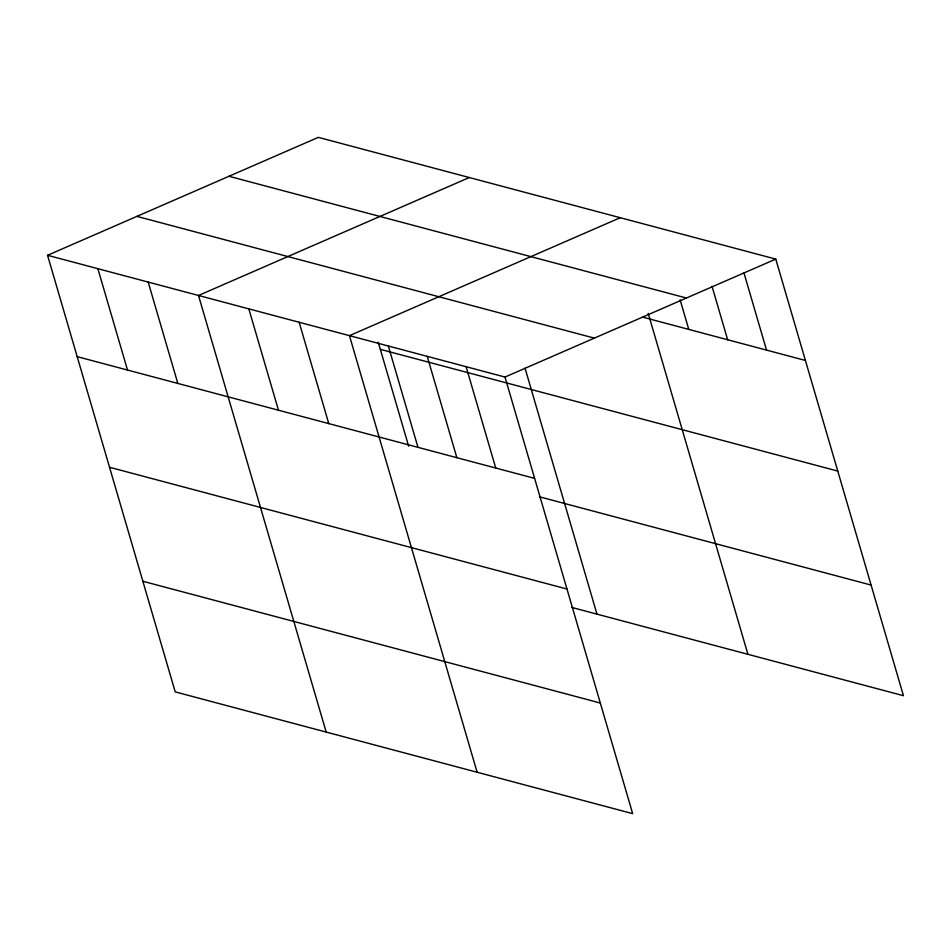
<?xml version="1.0" encoding="UTF-8"?>
<svg xmlns="http://www.w3.org/2000/svg" width="951" height="951" viewBox="0 0 951 951"><rect width="100%" height="100%" fill="white"/><g stroke="black" fill="none" stroke-linecap="round" stroke-linejoin="round"><path stroke-width="1.43" d="M47.55 255.296L504.993 377.048L632.665 813.64L175.222 691.9L47.55 255.296L318.335 137.36L775.778 259.1L903.45 695.704L571.801 607.439M469.295 177.528L198.509 295.476L326.181 732.068M620.254 217.708L349.457 335.655L477.129 772.248M504.993 377.048L775.778 259.1M228.977 176.28L686.42 298.02M642.9 317.194L805.414 360.453M136.908 216.376L594.351 338.128M380.329 349.338L837.772 471.078M77.186 356.649L534.628 478.389M539.455 496.802L871.104 585.067M109.531 467.274L566.974 589.026M142.864 581.263L600.307 703.015M743.896 272.687L766.53 350.099M712.014 286.263L727.646 339.757M680.12 299.838L688.774 329.403M648.237 313.426L747.914 654.312M525.059 368.239L596.966 614.132M466.109 366.694L495.744 468.047M427.225 356.352L456.86 457.693M388.341 345.998L417.976 447.35M378.248 342.241L408.657 446.221M299.149 322.258L328.773 423.611M248.829 308.873L278.465 410.214M148.19 282.078L177.825 383.431M97.87 268.693L127.505 370.034"/></g></svg>
